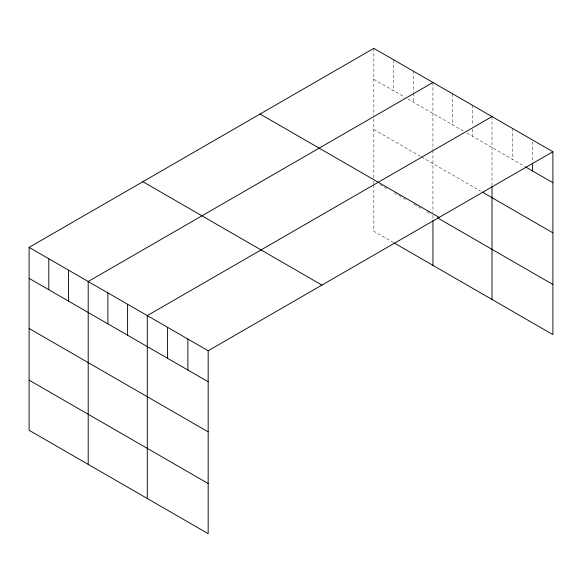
<?xml version="1.0" encoding="UTF-8"?>
<svg xmlns="http://www.w3.org/2000/svg" width="582" height="582" viewBox="0 0 582 582"><rect width="100%" height="100%" fill="white"/><g stroke="black" fill="none" stroke-linecap="round" stroke-linejoin="round"><path stroke-width="0.44" stroke-dasharray="2.91 2.18" d="M373.833 79.334L404.897 97.267M407.924 99.013L463.985 131.379M467.019 133.132L524.797 166.496M373.833 129.459L420.801 156.58M421.564 157.016L480.652 191.136M379.893 184.61L386.71 188.546M394.29 192.918L407.167 200.353M413.984 204.289L422.321 209.098M426.868 211.724L431.408 214.351M393.534 242.607L373.833 231.236L373.833 184.625M532.603 141.79L532.603 161.265M512.313 128.302L512.313 159.286M492.016 116.582L492.016 185.382M472.322 105.211L472.322 125.574M472.322 129.109L472.322 136.195M452.621 93.84L452.621 124.824M432.928 82.469L432.928 149.509M432.928 150.389L432.928 212.51M432.928 215.224L432.928 218.745M413.227 71.091L413.227 92.342M413.227 93.222L413.227 102.076M393.534 59.72L393.534 90.705M373.833 48.35L373.833 115.389M373.833 118.91L373.833 178.39M373.833 181.111L373.833 183.745"/><path stroke-width="0.87" d="M552.9 151.735L208.167 350.764L208.167 533.65L29.1 430.265L29.1 247.379L373.833 48.35L552.9 151.735L552.9 334.621L394.29 243.043M432.928 82.469L88.195 281.499L88.195 464.385M492.016 116.582L147.282 315.611L147.282 498.498M525.582 166.947L552.9 182.719M482.165 192.009L552.9 232.844M260.074 114.028L439.141 217.413M437.468 217.85L552.9 284.489M142.859 181.7L321.926 285.085M29.1 247.379L208.167 350.764M29.1 278.363L208.167 381.748M29.1 328.488L208.167 431.873M29.1 380.141L208.167 483.518M532.603 163.033L532.603 170.999M492.016 186.262L492.016 299.468M432.928 220.498L432.928 265.356M187.87 339.044L187.87 370.028M167.58 327.331L167.58 358.316M127.589 304.24L127.589 335.225M107.888 292.87L107.888 323.854M68.494 270.128L68.494 301.105M48.801 258.75L48.801 289.734"/></g></svg>
